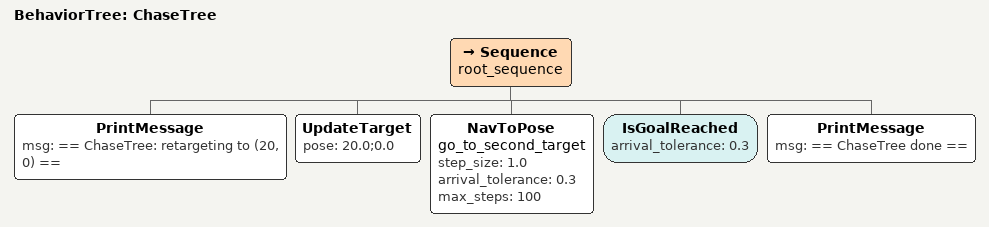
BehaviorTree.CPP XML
<?xml version="1.0" encoding="UTF-8"?>
<root BTCPP_format="3">

    <BehaviorTree ID="ChaseTree">
        <Sequence name="root_sequence">

            <PrintMessage msg="== ChaseTree: retargeting to (20, 0) =="/>

            <!-- Pose is a custom BT type. Format "x;y". -->
            <UpdateTarget pose="20.0;0.0"/>

            <NavToPose name="go_to_second_target"
                       step_size="1.0"
                       arrival_tolerance="0.3"
                       max_steps="100"/>

            <IsGoalReached arrival_tolerance="0.3"/>

            <PrintMessage msg="== ChaseTree done =="/>

        </Sequence>
    </BehaviorTree>

</root>
